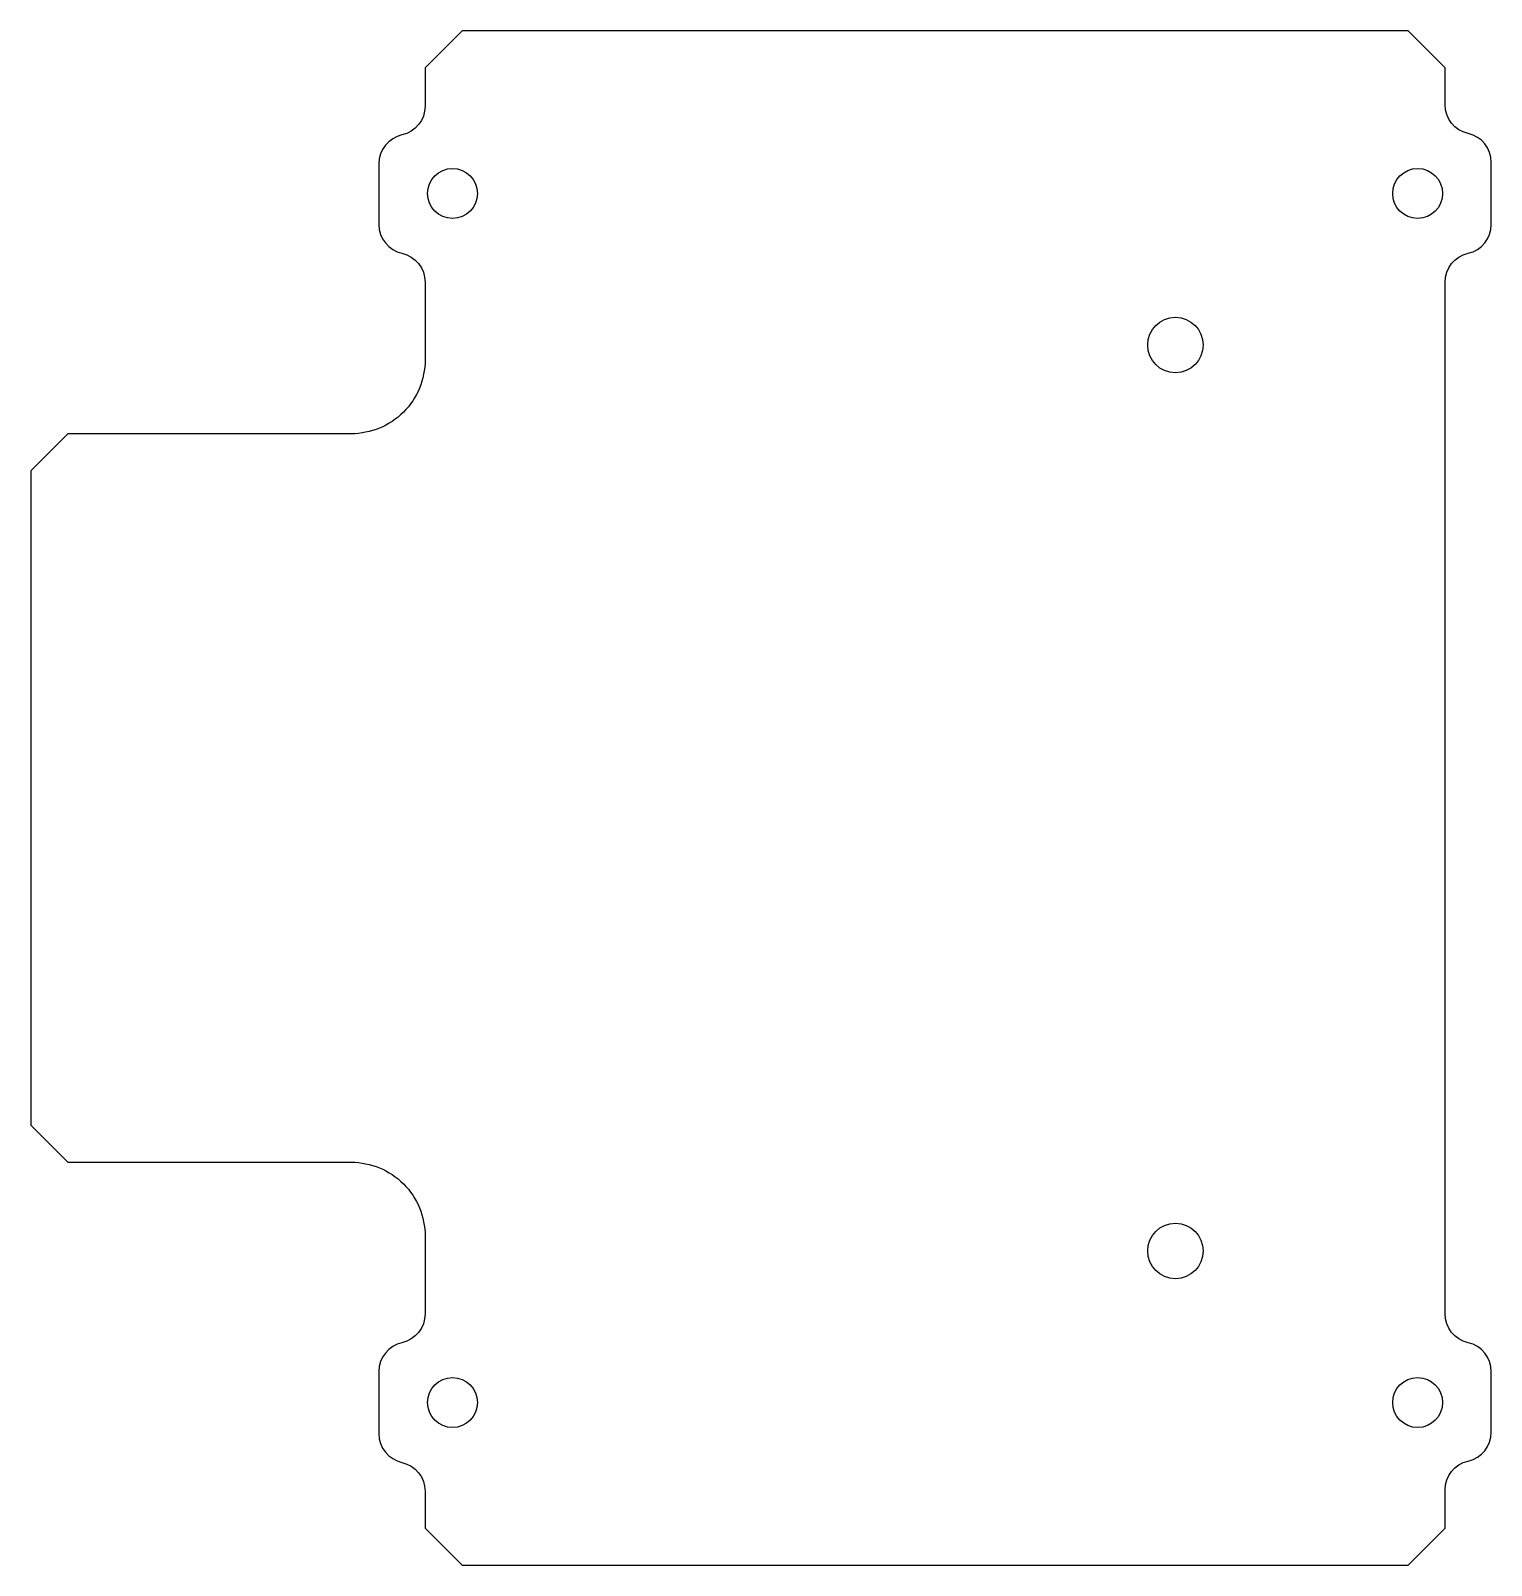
# Model space of a CAD drawing. Header units: millimetres. Extents: x -46.5 to 32.5, y -41.5 to 41.5.
import ezdxf

# ---------------------------------------------------------------- set-up
doc = ezdxf.new("R2010")
doc.units = ezdxf.units.MM

msp = doc.modelspace()

# ---------------------------------------------------------------- linework, layer by layer
msp.add_lwpolyline([(-23.168, 41.5), (-25.168, 39.5), (-25.168, 37.422, -0.351), (-26.418, 35.861, 0.351), (-27.668, 34.3), (-27.668, 31.022, 0.351), (-26.418, 29.461, -0.351), (-25.168, 27.9), (-25.168, 23.7, -0.414214), (-29.168, 19.7), (-44.5, 19.7), (-46.5, 17.7), (-46.5, -17.7), (-44.5, -19.7), (-29.168, -19.7, -0.414214), (-25.168, -23.7), (-25.168, -27.9, -0.351), (-26.418, -29.461, 0.351), (-27.668, -31.022), (-27.668, -34.378, 0.351), (-26.418, -35.939, -0.351), (-25.168, -37.5), (-25.168, -39.5), (-23.168, -41.5), (28, -41.5), (30, -39.5), (30, -37.422, -0.351), (31.25, -35.861, 0.351), (32.5, -34.3), (32.5, -31.022, 0.351), (31.25, -29.461, -0.351), (30, -27.9), (30, 27.9, -0.351), (31.25, 29.461, 0.351), (32.5, 31.022), (32.5, 34.378, 0.351), (31.25, 35.939, -0.351), (30, 37.5), (30, 39.5), (28, 41.5)], format="xyb", close=True)
for centre, radius in [((-23.684, 32.7), 1.35), ((28.516, 32.7), 1.35), ((15.416, 24.5), 1.5), ((15.416, -24.5), 1.5), ((-23.684, -32.7), 1.35), ((28.516, -32.7), 1.35)]:
    msp.add_circle(centre, radius)

doc.saveas('drawing.dxf')
